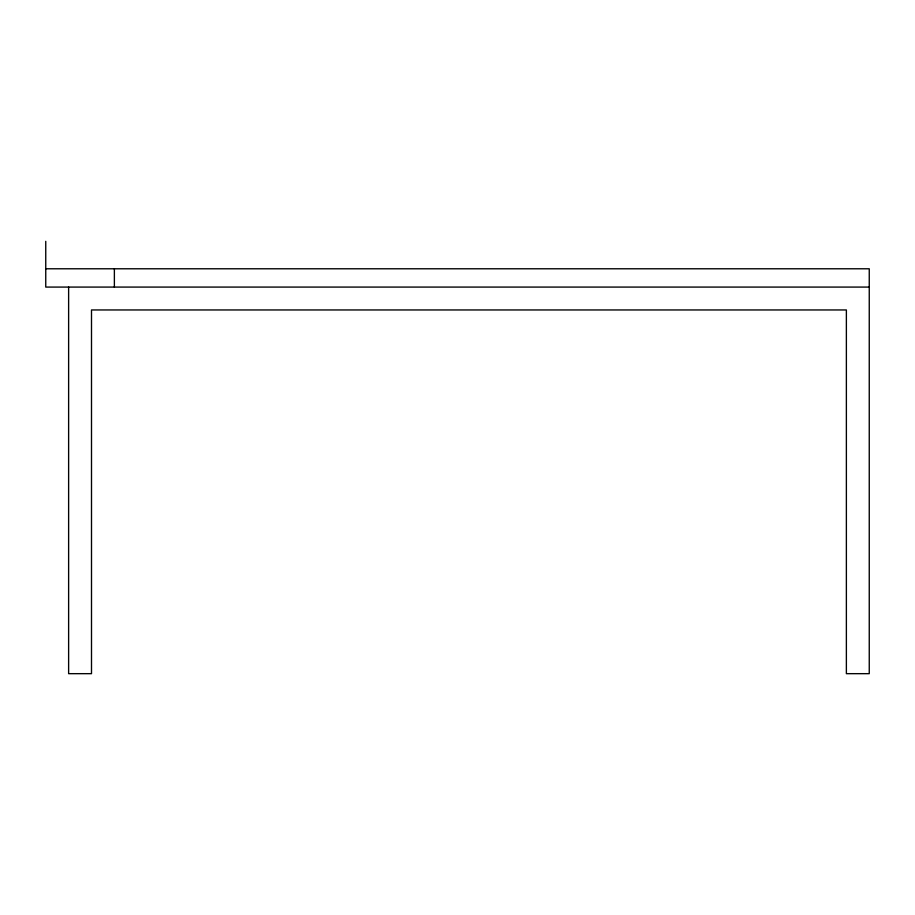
<?xml version="1.0" encoding="UTF-8"?>
<svg xmlns="http://www.w3.org/2000/svg" width="915" height="915" viewBox="0 0 915 915"><rect width="100%" height="100%" fill="white"/><g stroke="black" fill="none" stroke-linecap="round" stroke-linejoin="round"><path stroke-width="1.37" d="M45.75 268.781L869.25 268.781L869.25 673.669L846.375 673.669L846.375 309.956L91.5 309.956L91.5 673.669L68.625 673.669L68.625 287.081M869.25 287.081L45.75 287.081L45.75 241.331M114.375 268.781L114.375 287.081"/></g></svg>
